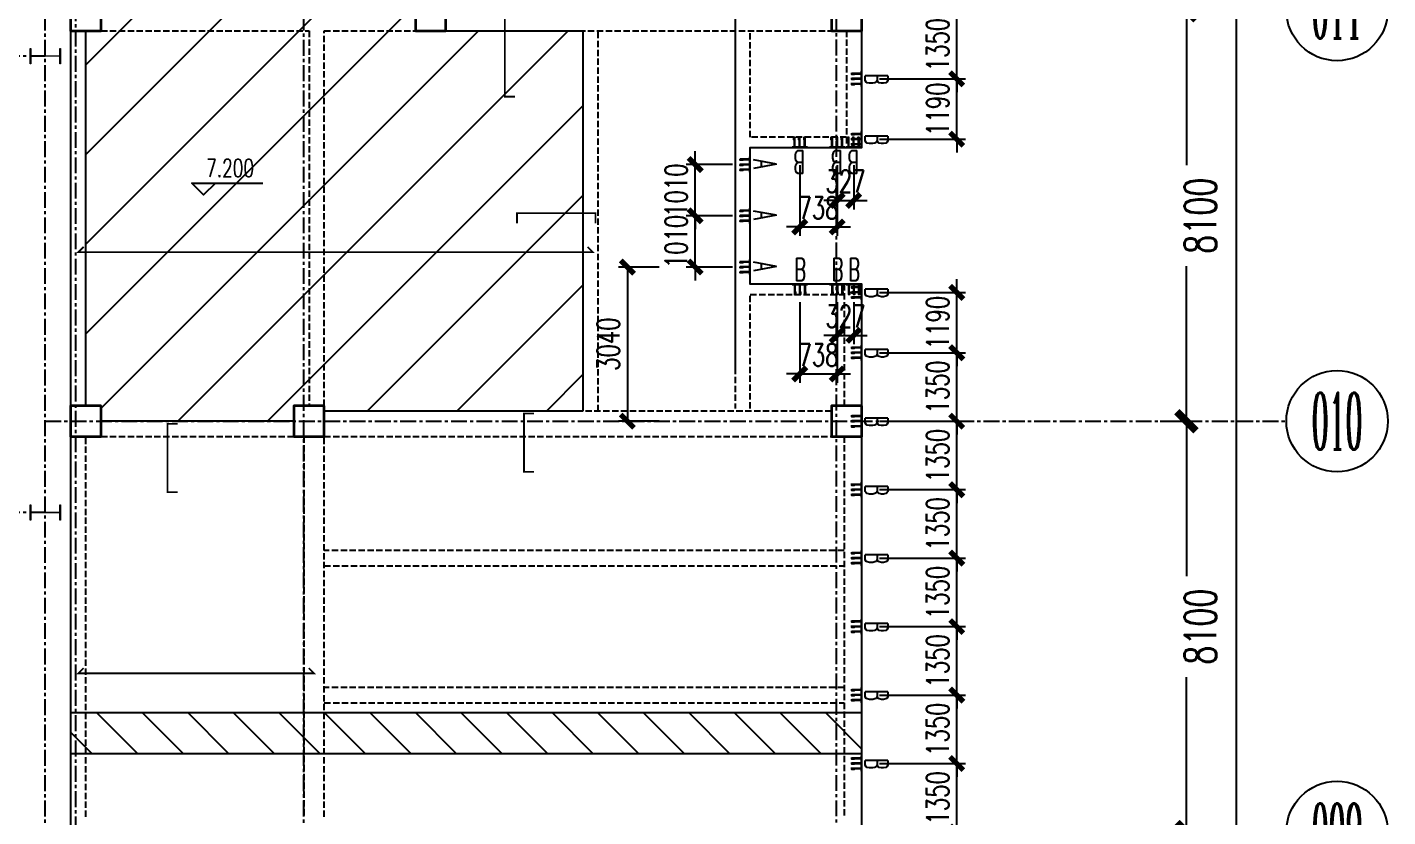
# Model space of a CAD drawing. Extents: x 782294 to 1727252, y -631030 to 17645.
# Drawn here: x 1329845 to 1356671, y -179931 to -164362 of the extents above; entities that cross this region are included whole.
import ezdxf
from ezdxf.enums import TextEntityAlignment as Align

# ---------------------------------------------------------------- set-up
doc = ezdxf.new("R2010")
doc.units = 0
for name, pattern in [('10平面$0$DASH', [0.35, 0.25, -0.1]), ('__DASH', [0.35, 0.25, -0.1]), ('CENTER', [2, 1.25, -0.25, 0.25, -0.25]), ('DASHED', [0.75, 0.5, -0.25])]:
    doc.linetypes.add(name, pattern=pattern)
doc.layers.get('Defpoints').update_dxf_attribs({"color": 210})
for name, color, linetype in [('!ZN1-填充-8', 8, 'Continuous'), ('!ZN1-标注-173', 173, 'Continuous'), ('!ZN2-WALL-5', 5, 'Continuous'), ('!ZN3-铝板幕墙-3', 3, 'Continuous'), ('2钢材断面', 2, 'Continuous'), ('30预埋件', 30, 'Continuous'), ('3符号', 3, 'Continuous'), ('40钢材投影', 40, 'Continuous'), ('ALT_CEN-0-30', 1, 'CENTER'), ('DIM', 173, 'Continuous'), ('DOTE', 1, 'CENTER'), ('S-BEA1', 40, 'DASHED'), ('S-BG', 131, 'Continuous'), ('S-BKL1', 4, 'DASHED'), ('S-HJD', 97, 'Continuous')]:
    doc.layers.add(name, color=color, linetype=linetype)
doc.layers.add('A-加建部分（灰显）', color=252, linetype='Continuous', plot=False)
for name, color, linetype, lineweight in [('S-col', 2, 'Continuous', 0), ('楼板正筋钢筋', 1, 'Continuous', 35), ('楼板负筋钢筋', 14, 'Continuous', 35), ('砼柱', 2, 'Continuous', 35)]:
    doc.layers.add(name, color=color, linetype=linetype, lineweight=lineweight)
doc.styles.add('_TCH_AXIS', font='COMPLEX', dxfattribs={"bigfont": 'GBCBIG'})
doc.styles.add('DHTEXT-1', font='romans.shx', dxfattribs={"width": 0.7, "bigfont": 'chinese.shx'})
doc.styles.add('SS1', font='tj-romans1.shx', dxfattribs={"width": 0.7, "bigfont": 'tj-hztxt1.shx'})
doc.dimstyles.new('ZN175', dxfattribs={"dimscale": 175, "dimtxt": 2.5, "dimasz": 1.5, "dimexe": 1, "dimexo": 2, "dimgap": 0.9, "dimtad": 1, "dimdec": 0, "dimdsep": 46, "dimtxsty": 'DHTEXT-1', "dimblk": 'ARCHTICK', "dimcen": 2.5, "dimclrd": 173, "dimclre": 173, "dimclrt": 7, "dimazin": 2, "dimtfac": 1, "dimtdec": 0, "dimtix": 1, "dimtmove": 2, "dimatfit": 3, "dimfxl": 0, "dimtolj": 1, "dimtzin": 0, "dimarcsym": 0})
doc.dimstyles.new('ZN250', dxfattribs={"dimscale": 250, "dimtxt": 2.5, "dimasz": 1.5, "dimexe": 1, "dimexo": 2, "dimgap": 0.9, "dimtad": 1, "dimdec": 0, "dimdsep": 46, "dimtxsty": 'DHTEXT-1', "dimblk": 'ARCHTICK', "dimcen": 2.5, "dimclrd": 173, "dimclre": 173, "dimclrt": 7, "dimazin": 2, "dimtfac": 1, "dimtdec": 0, "dimtix": 1, "dimtmove": 2, "dimatfit": 3, "dimfxl": 0, "dimarcsym": 0})

# ---------------------------------------------------------------- blocks, each defined once
blk = doc.blocks.new('_ArchTick')
at = {"color": 0, "linetype": 'ByBlock', "const_width": 0.4}
blk.add_lwpolyline([(-0.5, -0.5), (0.5, 0.5)], dxfattribs=at)
blk = doc.blocks.new('*D1353')
at = {"layer": 'Defpoints', "color": 0, "ltscale": 2500, "transparency": 16777216}
for p in [(130984, 81900), (130984, 73800), (132000, 73800)]:
    blk.add_point(p, dxfattribs=at)
at = {"layer": 'DIM', "color": 173, "linetype": 'ByBlock', "lineweight": -2, "ltscale": 2500, "transparency": 16777216}
for p, q in [((131484, 81900), (132250, 81900)), ((132000, 81900), (132000, 78846)), ((132000, 73800), (132000, 76854)), ((131484, 73800), (132250, 73800))]:
    blk.add_line(p, q, dxfattribs=at)
at = {"layer": 'DIM', "color": 173, "lineweight": -2, "ltscale": 2500, "transparency": 16777216, "xscale": 375, "yscale": 375, "zscale": 375}
for p, rotation in [((132000, 81900), 90), ((132000, 73800), 270)]:
    blk.add_blockref('_ArchTick', p, dxfattribs=dict(at, rotation=rotation))
at = {"layer": 'DIM', "color": 7, "ltscale": 2500, "transparency": 16777216, "insert": (132275, 77850), "char_height": 625, "attachment_point": 5, "rotation": 90, "style": 'DHTEXT-1'}
blk.add_mtext('8100', dxfattribs=at)
blk = doc.blocks.new('*D1354')
at = {"layer": 'Defpoints', "color": 0, "ltscale": 2500, "transparency": 16777216}
for p in [(130984, 73800), (130984, 65700), (132000, 65700)]:
    blk.add_point(p, dxfattribs=at)
at = {"layer": 'DIM', "color": 173, "linetype": 'ByBlock', "lineweight": -2, "ltscale": 2500, "transparency": 16777216}
for p, q in [((131484, 73800), (132250, 73800)), ((132000, 73800), (132000, 70746)), ((132000, 65700), (132000, 68754)), ((131484, 65700), (132250, 65700))]:
    blk.add_line(p, q, dxfattribs=at)
at = {"layer": 'DIM', "color": 173, "lineweight": -2, "ltscale": 2500, "transparency": 16777216, "xscale": 375, "yscale": 375, "zscale": 375}
for p, rotation in [((132000, 73800), 90), ((132000, 65700), 270)]:
    blk.add_blockref('_ArchTick', p, dxfattribs=dict(at, rotation=rotation))
at = {"layer": 'DIM', "color": 7, "ltscale": 2500, "transparency": 16777216, "insert": (132275, 69750), "char_height": 625, "attachment_point": 5, "rotation": 90, "style": 'DHTEXT-1'}
blk.add_mtext('8100', dxfattribs=at)
blk = doc.blocks.new('*D1372')
at = {"layer": 'Defpoints', "color": 0, "ltscale": 2500, "transparency": 16777216}
for p in [(131084, 90000), (131084, 0), (132980, 0)]:
    blk.add_point(p, dxfattribs=at)
at = {"layer": 'DIM', "color": 173, "linetype": 'ByBlock', "lineweight": -2, "ltscale": 2500, "transparency": 16777216}
for p, q in [((131584, 90000), (133230, 90000)), ((132980, 90000), (132980, 46204)), ((132980, 0), (132980, 43796)), ((131584, 0), (133230, 0))]:
    blk.add_line(p, q, dxfattribs=at)
at = {"layer": 'DIM', "color": 173, "lineweight": -2, "ltscale": 2500, "transparency": 16777216, "xscale": 375, "yscale": 375, "zscale": 375}
for p, rotation in [((132980, 90000), 90), ((132980, 0), 270)]:
    blk.add_blockref('_ArchTick', p, dxfattribs=dict(at, rotation=rotation))
at = {"layer": 'DIM', "color": 7, "ltscale": 2500, "transparency": 16777216, "insert": (133255, 45000), "char_height": 625, "attachment_point": 5, "rotation": 90, "style": 'DHTEXT-1'}
blk.add_mtext('90000', dxfattribs=at)
blk = doc.blocks.new('卓越-轴号')
blk.add_circle((0, 0), 4)
at = {"color": 0, "style": '_TCH_AXIS', "width": 1.041667, "flags": 8}
blk.add_attdef('A', text='', height=4.48, dxfattribs=at).set_placement((-2, -2.24), (2, -2.24), align=Align.FIT)
blk = doc.blocks.new('Z1')
at = {"layer": '砼柱', "lineweight": 35}
for points in [[(-15000, -8300), (-15600, -8300), (-15600, -8900), (-15000, -8900)], [(-8200, -8300), (-8800, -8300), (-8800, -8900), (-8200, -8900)], [(0, -8300), (-600, -8300), (-600, -8900), (0, -8900)], [(-15000, -16300), (-15600, -16300), (-15600, -16900), (-15000, -16900)], [(-10600, -16300), (-11200, -16300), (-11200, -16900), (-10600, -16900)], [(0, -16300), (-600, -16300), (-600, -16900), (0, -16900)]]:
    blk.add_lwpolyline(points, close=True, dxfattribs=at)
blk = doc.blocks.new('234')
at = {"layer": '!ZN1-填充-8'}
h = blk.add_hatch(color=252, dxfattribs=at)
h.dxf.hatch_style = 1
h.paths.add_polyline_path([(-105, -10), (-113, -10), (-105, -18)])
h = blk.add_hatch(color=252, dxfattribs=at)
h.dxf.hatch_style = 1
h.paths.add_polyline_path([(-95, -18), (-105, -18), (-105, -10), (-95, -10)])
h = blk.add_hatch(color=252, dxfattribs=at)
h.dxf.hatch_style = 1
h.paths.add_polyline_path([(-95, -10), (-87, -10), (-95, -18)])
h = blk.add_hatch(color=252, dxfattribs=at)
h.dxf.hatch_style = 1
h.paths.add_polyline_path([(-5, -10), (-13, -10), (-5, -18)])
h = blk.add_hatch(color=252, dxfattribs=at)
h.dxf.hatch_style = 1
h.paths.add_polyline_path([(5, -18), (-5, -18), (-5, -10), (5, -10)])
h = blk.add_hatch(color=252, dxfattribs=at)
h.dxf.hatch_style = 1
h.paths.add_polyline_path([(5, -10), (13, -10), (5, -18)])
h = blk.add_hatch(color=252, dxfattribs=at)
h.dxf.hatch_style = 1
h.paths.add_polyline_path([(95, -10), (87, -10), (95, -18)])
h = blk.add_hatch(color=252, dxfattribs=at)
h.dxf.hatch_style = 1
h.paths.add_polyline_path([(105, -18), (95, -18), (95, -10), (105, -10)])
h = blk.add_hatch(color=252, dxfattribs=at)
h.dxf.hatch_style = 1
h.paths.add_polyline_path([(105, -10), (113, -10), (105, -18)])
at = {"layer": '2钢材断面'}
for p, q in [((-150, 0), (-150, -10)), ((150, 0), (-150, 0)), ((150, 0), (150, -10)), ((-94, -10), (-150, -10)), ((0, -10), (-94, -10)), ((106, -10), (0, -10)), ((150, -10), (106, -10))]:
    blk.add_line(p, q, dxfattribs=at)
at = {"layer": '40钢材投影'}
for p, q in [((-105, -18), (-113, -10)), ((-105, -10), (-105, -200)), ((-95, -200), (-105, -200)), ((-95, -10), (-95, -200)), ((-95, -18), (-87, -10)), ((-5, -18), (-13, -10)), ((-5, -10), (-5, -200)), ((5, -200), (-5, -200)), ((5, -10), (5, -200)), ((5, -18), (13, -10)), ((95, -18), (87, -10)), ((95, -10), (95, -200)), ((105, -200), (95, -200)), ((105, -10), (105, -200)), ((105, -18), (113, -10))]:
    blk.add_line(p, q, dxfattribs=at)
for points in [[(-95, -172), (-95, -150), (-85, -150), (-85, -200), (-95, -200), (-95, -184)], [(5, -172), (5, -150), (15, -150), (15, -200), (5, -200), (5, -184)], [(105, -172), (105, -150), (115, -150), (115, -200), (105, -200), (105, -184)]]:
    blk.add_lwpolyline(points, dxfattribs=at)
at = {"layer": 'ALT_CEN-0-30', "ltscale": 0.3}
for p, q in [((-100, 0), (-100, -215)), ((0, 0), (0, -215)), ((100, 0), (100, -215))]:
    blk.add_line(p, q, dxfattribs=at)
blk = doc.blocks.new('20250902144919')
at = {"layer": '40钢材投影', "color": 2, "ltscale": 500}
blk.add_blockref('234', (0, 0), dxfattribs=at)
at = {"layer": '30预埋件', "style": 'DHTEXT-1', "text_generation_flag": 6, "width": 0.55}
blk.add_attdef('B', (-105, 65), '', height=450, rotation=180, dxfattribs=at)
blk = doc.blocks.new('20250902160431')
at = {"ltscale": 500}
for p, rotation, values in [((125600, 80550), 270, {'B': 'B'}), ((124375, 79200), 180, {'B': 'B'}), ((125113, 79200), 180, {'B': 'B'}), ((125440, 79200), 180, {'B': 'B'}), ((125600, 79360), 270, {'B': 'B'}), ((123400, 78860), 270, {'B': 'A'}), ((123400, 77850), 270, {'B': 'A'}), ((123400, 76840), 270, {'B': 'A'}), ((125600, 76340), 270, {'B': 'B'}), ((125600, 75150), 270, {'B': 'B'}), ((125600, 73800), 270, {'B': 'B'}), ((125600, 72450), 270, {'B': 'B'}), ((125600, 71100), 270, {'B': 'B'}), ((125600, 69750), 270, {'B': 'B'}), ((125600, 68400), 270, {'B': 'B'}), ((125600, 67050), 270, {'B': 'B'})]:
    blk.add_blockref('20250902144919', p, dxfattribs=dict(at, rotation=rotation)).add_auto_attribs(values)
for p in [(124375, 76500), (125113, 76500), (125440, 76500)]:
    blk.add_blockref('20250902144919', p, dxfattribs=at).add_auto_attribs({'B': 'B'})
blk = doc.blocks.new('*D88')
at = {"layer": 'Defpoints', "color": 0, "ltscale": 1750, "transparency": 16777216}
for p in [(1346301, -169591), (1348172, -169591), (1346301, -170781)]:
    blk.add_point(p, dxfattribs=at)
at = {"layer": 'DIM', "color": 173, "linetype": 'ByBlock', "lineweight": -2, "ltscale": 1750, "transparency": 16777216}
for p, q in [((1348172, -169591), (1348172, -169329)), ((1346651, -169591), (1348347, -169591)), ((1348172, -170781), (1348172, -169591)), ((1346651, -170781), (1348347, -170781)), ((1348172, -170781), (1348172, -171044))]:
    blk.add_line(p, q, dxfattribs=at)
at = {"layer": 'DIM', "color": 173, "lineweight": -2, "ltscale": 1750, "transparency": 16777216, "xscale": 262.5, "yscale": 262.5, "zscale": 262.5}
for p, rotation in [((1348172, -169591), 270), ((1348172, -170781), 90)]:
    blk.add_blockref('_ArchTick', p, dxfattribs=dict(at, rotation=rotation))
at = {"layer": 'DIM', "color": 7, "ltscale": 1750, "transparency": 16777216, "insert": (1347796, -170186), "char_height": 437.5, "attachment_point": 5, "rotation": 90, "style": 'DHTEXT-1'}
blk.add_mtext('\\A1;1190', dxfattribs=at)
blk = doc.blocks.new('*D89')
at = {"layer": 'Defpoints', "color": 0, "ltscale": 1750, "transparency": 16777216}
for p in [(1346301, -170781), (1348172, -170781), (1346301, -172131)]:
    blk.add_point(p, dxfattribs=at)
at = {"layer": 'DIM', "color": 173, "linetype": 'ByBlock', "lineweight": -2, "ltscale": 1750, "transparency": 16777216}
for p, q in [((1348172, -170781), (1348172, -170519)), ((1346651, -170781), (1348347, -170781)), ((1348172, -172131), (1348172, -170781)), ((1346651, -172131), (1348347, -172131)), ((1348172, -172131), (1348172, -172394))]:
    blk.add_line(p, q, dxfattribs=at)
at = {"layer": 'DIM', "color": 173, "lineweight": -2, "ltscale": 1750, "transparency": 16777216, "xscale": 262.5, "yscale": 262.5, "zscale": 262.5}
for p, rotation in [((1348172, -170781), 270), ((1348172, -172131), 90)]:
    blk.add_blockref('_ArchTick', p, dxfattribs=dict(at, rotation=rotation))
at = {"layer": 'DIM', "color": 7, "ltscale": 1750, "transparency": 16777216, "insert": (1347796, -171456), "char_height": 437.5, "attachment_point": 5, "rotation": 90, "style": 'DHTEXT-1'}
blk.add_mtext('\\A1;1350', dxfattribs=at)
blk = doc.blocks.new('*D90')
at = {"layer": 'Defpoints', "color": 0, "ltscale": 1750, "transparency": 16777216}
for p in [(1346301, -172131), (1348172, -172131), (1346301, -173481)]:
    blk.add_point(p, dxfattribs=at)
at = {"layer": 'DIM', "color": 173, "linetype": 'ByBlock', "lineweight": -2, "ltscale": 1750, "transparency": 16777216}
for p, q in [((1348172, -172131), (1348172, -171869)), ((1346651, -172131), (1348347, -172131)), ((1348172, -173481), (1348172, -172131)), ((1346651, -173481), (1348347, -173481)), ((1348172, -173481), (1348172, -173744))]:
    blk.add_line(p, q, dxfattribs=at)
at = {"layer": 'DIM', "color": 173, "lineweight": -2, "ltscale": 1750, "transparency": 16777216, "xscale": 262.5, "yscale": 262.5, "zscale": 262.5}
for p, rotation in [((1348172, -172131), 270), ((1348172, -173481), 90)]:
    blk.add_blockref('_ArchTick', p, dxfattribs=dict(at, rotation=rotation))
at = {"layer": 'DIM', "color": 7, "ltscale": 1750, "transparency": 16777216, "insert": (1347796, -172806), "char_height": 437.5, "attachment_point": 5, "rotation": 90, "style": 'DHTEXT-1'}
blk.add_mtext('\\A1;1350', dxfattribs=at)
blk = doc.blocks.new('*D91')
at = {"layer": 'Defpoints', "color": 0, "ltscale": 1750, "transparency": 16777216}
for p in [(1346301, -173481), (1348172, -173481), (1346301, -174831)]:
    blk.add_point(p, dxfattribs=at)
at = {"layer": 'DIM', "color": 173, "linetype": 'ByBlock', "lineweight": -2, "ltscale": 1750, "transparency": 16777216}
for p, q in [((1348172, -173481), (1348172, -173219)), ((1346651, -173481), (1348347, -173481)), ((1348172, -174831), (1348172, -173481)), ((1346651, -174831), (1348347, -174831)), ((1348172, -174831), (1348172, -175094))]:
    blk.add_line(p, q, dxfattribs=at)
at = {"layer": 'DIM', "color": 173, "lineweight": -2, "ltscale": 1750, "transparency": 16777216, "xscale": 262.5, "yscale": 262.5, "zscale": 262.5}
for p, rotation in [((1348172, -173481), 270), ((1348172, -174831), 90)]:
    blk.add_blockref('_ArchTick', p, dxfattribs=dict(at, rotation=rotation))
at = {"layer": 'DIM', "color": 7, "ltscale": 1750, "transparency": 16777216, "insert": (1347796, -174156), "char_height": 437.5, "attachment_point": 5, "rotation": 90, "style": 'DHTEXT-1'}
blk.add_mtext('\\A1;1350', dxfattribs=at)
blk = doc.blocks.new('*D92')
at = {"layer": 'Defpoints', "color": 0, "ltscale": 1750, "transparency": 16777216}
for p in [(1346301, -174831), (1348172, -174831), (1346301, -176181)]:
    blk.add_point(p, dxfattribs=at)
at = {"layer": 'DIM', "color": 173, "linetype": 'ByBlock', "lineweight": -2, "ltscale": 1750, "transparency": 16777216}
for p, q in [((1348172, -174831), (1348172, -174569)), ((1346651, -174831), (1348347, -174831)), ((1348172, -176181), (1348172, -174831)), ((1346651, -176181), (1348347, -176181)), ((1348172, -176181), (1348172, -176444))]:
    blk.add_line(p, q, dxfattribs=at)
at = {"layer": 'DIM', "color": 173, "lineweight": -2, "ltscale": 1750, "transparency": 16777216, "xscale": 262.5, "yscale": 262.5, "zscale": 262.5}
for p, rotation in [((1348172, -174831), 270), ((1348172, -176181), 90)]:
    blk.add_blockref('_ArchTick', p, dxfattribs=dict(at, rotation=rotation))
at = {"layer": 'DIM', "color": 7, "ltscale": 1750, "transparency": 16777216, "insert": (1347796, -175506), "char_height": 437.5, "attachment_point": 5, "rotation": 90, "style": 'DHTEXT-1'}
blk.add_mtext('\\A1;1350', dxfattribs=at)
blk = doc.blocks.new('*D93')
at = {"layer": 'Defpoints', "color": 0, "ltscale": 1750, "transparency": 16777216}
for p in [(1346301, -176181), (1348172, -176181), (1346301, -177531)]:
    blk.add_point(p, dxfattribs=at)
at = {"layer": 'DIM', "color": 173, "linetype": 'ByBlock', "lineweight": -2, "ltscale": 1750, "transparency": 16777216}
for p, q in [((1348172, -176181), (1348172, -175919)), ((1346651, -176181), (1348347, -176181)), ((1348172, -177531), (1348172, -176181)), ((1346651, -177531), (1348347, -177531)), ((1348172, -177531), (1348172, -177794))]:
    blk.add_line(p, q, dxfattribs=at)
at = {"layer": 'DIM', "color": 173, "lineweight": -2, "ltscale": 1750, "transparency": 16777216, "xscale": 262.5, "yscale": 262.5, "zscale": 262.5}
for p, rotation in [((1348172, -176181), 270), ((1348172, -177531), 90)]:
    blk.add_blockref('_ArchTick', p, dxfattribs=dict(at, rotation=rotation))
at = {"layer": 'DIM', "color": 7, "ltscale": 1750, "transparency": 16777216, "insert": (1347796, -176856), "char_height": 437.5, "attachment_point": 5, "rotation": 90, "style": 'DHTEXT-1'}
blk.add_mtext('\\A1;1350', dxfattribs=at)
blk = doc.blocks.new('*D94')
at = {"layer": 'Defpoints', "color": 0, "ltscale": 1750, "transparency": 16777216}
for p in [(1346301, -177531), (1348172, -177531), (1346301, -178881)]:
    blk.add_point(p, dxfattribs=at)
at = {"layer": 'DIM', "color": 173, "linetype": 'ByBlock', "lineweight": -2, "ltscale": 1750, "transparency": 16777216}
for p, q in [((1348172, -177531), (1348172, -177269)), ((1346651, -177531), (1348347, -177531)), ((1348172, -178881), (1348172, -177531)), ((1346651, -178881), (1348347, -178881)), ((1348172, -178881), (1348172, -179144))]:
    blk.add_line(p, q, dxfattribs=at)
at = {"layer": 'DIM', "color": 173, "lineweight": -2, "ltscale": 1750, "transparency": 16777216, "xscale": 262.5, "yscale": 262.5, "zscale": 262.5}
for p, rotation in [((1348172, -177531), 270), ((1348172, -178881), 90)]:
    blk.add_blockref('_ArchTick', p, dxfattribs=dict(at, rotation=rotation))
at = {"layer": 'DIM', "color": 7, "ltscale": 1750, "transparency": 16777216, "insert": (1347796, -178206), "char_height": 437.5, "attachment_point": 5, "rotation": 90, "style": 'DHTEXT-1'}
blk.add_mtext('\\A1;1350', dxfattribs=at)
blk = doc.blocks.new('*D95')
at = {"layer": 'Defpoints', "color": 0, "ltscale": 1750, "transparency": 16777216}
for p in [(1346301, -178881), (1348172, -178881), (1346301, -180231)]:
    blk.add_point(p, dxfattribs=at)
at = {"layer": 'DIM', "color": 173, "linetype": 'ByBlock', "lineweight": -2, "ltscale": 1750, "transparency": 16777216}
for p, q in [((1348172, -178881), (1348172, -178619)), ((1346651, -178881), (1348347, -178881)), ((1348172, -180231), (1348172, -178881)), ((1346651, -180231), (1348347, -180231)), ((1348172, -180231), (1348172, -180494))]:
    blk.add_line(p, q, dxfattribs=at)
at = {"layer": 'DIM', "color": 173, "lineweight": -2, "ltscale": 1750, "transparency": 16777216, "xscale": 262.5, "yscale": 262.5, "zscale": 262.5}
for p, rotation in [((1348172, -178881), 270), ((1348172, -180231), 90)]:
    blk.add_blockref('_ArchTick', p, dxfattribs=dict(at, rotation=rotation))
at = {"layer": 'DIM', "color": 7, "ltscale": 1750, "transparency": 16777216, "insert": (1347796, -179556), "char_height": 437.5, "attachment_point": 5, "rotation": 90, "style": 'DHTEXT-1'}
blk.add_mtext('\\A1;1350', dxfattribs=at)
blk = doc.blocks.new('*D114')
at = {"layer": 'Defpoints', "color": 0, "ltscale": 1750, "transparency": 16777216}
for p in [(1345814, -169431), (1346141, -169431), (1346141, -170439)]:
    blk.add_point(p, dxfattribs=at)
at = {"layer": 'DIM', "color": 173, "linetype": 'ByBlock', "lineweight": -2, "ltscale": 1750, "transparency": 16777216}
for p, q in [((1345814, -169781), (1345814, -170614)), ((1346141, -169781), (1346141, -170614)), ((1345814, -170439), (1345551, -170439)), ((1345814, -170439), (1346141, -170439)), ((1346141, -170439), (1346404, -170439))]:
    blk.add_line(p, q, dxfattribs=at)
at = {"layer": 'DIM', "color": 173, "lineweight": -2, "ltscale": 1750, "transparency": 16777216, "xscale": 262.5, "yscale": 262.5, "zscale": 262.5}
blk.add_blockref('_ArchTick', (1345814, -170439), dxfattribs=at)
at = {"layer": 'DIM', "color": 173, "lineweight": -2, "ltscale": 1750, "transparency": 16777216, "xscale": 262.5, "yscale": 262.5, "zscale": 262.5, "rotation": 180}
blk.add_blockref('_ArchTick', (1346141, -170439), dxfattribs=at)
at = {"layer": 'DIM', "color": 7, "ltscale": 1750, "transparency": 16777216, "insert": (1345978, -170063), "char_height": 437.5, "attachment_point": 5, "style": 'DHTEXT-1'}
blk.add_mtext('\\A1;327', dxfattribs=at)
blk = doc.blocks.new('*D115')
at = {"layer": 'Defpoints', "color": 0, "ltscale": 1750, "transparency": 16777216}
for p in [(1345076, -169431), (1345814, -169431), (1345814, -171200)]:
    blk.add_point(p, dxfattribs=at)
at = {"layer": 'DIM', "color": 173, "linetype": 'ByBlock', "lineweight": -2, "ltscale": 1750, "transparency": 16777216}
for p, q in [((1345076, -169781), (1345076, -171375)), ((1345814, -169781), (1345814, -171375)), ((1345076, -171200), (1344814, -171200)), ((1345076, -171200), (1345814, -171200)), ((1345814, -171200), (1346076, -171200))]:
    blk.add_line(p, q, dxfattribs=at)
at = {"layer": 'DIM', "color": 173, "lineweight": -2, "ltscale": 1750, "transparency": 16777216, "xscale": 262.5, "yscale": 262.5, "zscale": 262.5}
blk.add_blockref('_ArchTick', (1345076, -171200), dxfattribs=at)
at = {"layer": 'DIM', "color": 173, "lineweight": -2, "ltscale": 1750, "transparency": 16777216, "xscale": 262.5, "yscale": 262.5, "zscale": 262.5, "rotation": 180}
blk.add_blockref('_ArchTick', (1345814, -171200), dxfattribs=at)
at = {"layer": 'DIM', "color": 7, "ltscale": 1750, "transparency": 16777216, "insert": (1345445, -170824), "char_height": 437.5, "attachment_point": 5, "style": 'DHTEXT-1'}
blk.add_mtext('\\A1;738', dxfattribs=at)
blk = doc.blocks.new('*D116')
at = {"layer": 'Defpoints', "color": 0, "ltscale": 1750, "transparency": 16777216}
for p in [(1343015, -167071), (1344101, -167071), (1344101, -168081)]:
    blk.add_point(p, dxfattribs=at)
at = {"layer": 'DIM', "color": 173, "linetype": 'ByBlock', "lineweight": -2, "ltscale": 1750, "transparency": 16777216}
for p, q in [((1343015, -167071), (1343015, -166809)), ((1343751, -167071), (1342840, -167071)), ((1343015, -168081), (1343015, -167071)), ((1343751, -168081), (1342840, -168081)), ((1343015, -168081), (1343015, -168344))]:
    blk.add_line(p, q, dxfattribs=at)
at = {"layer": 'DIM', "color": 173, "lineweight": -2, "ltscale": 1750, "transparency": 16777216, "xscale": 262.5, "yscale": 262.5, "zscale": 262.5}
for p, rotation in [((1343015, -167071), 270), ((1343015, -168081), 90)]:
    blk.add_blockref('_ArchTick', p, dxfattribs=dict(at, rotation=rotation))
at = {"layer": 'DIM', "color": 7, "ltscale": 1750, "transparency": 16777216, "insert": (1342639, -167576), "char_height": 437.5, "attachment_point": 5, "rotation": 90, "style": 'DHTEXT-1'}
blk.add_mtext('\\A1;1010', dxfattribs=at)
blk = doc.blocks.new('*D1405')
at = {"layer": 'Defpoints', "color": 0, "ltscale": 1750, "transparency": 16777216}
for p in [(1343015, -168081), (1344101, -168081), (1344101, -169091)]:
    blk.add_point(p, dxfattribs=at)
at = {"layer": 'DIM', "color": 173, "linetype": 'ByBlock', "lineweight": -2, "ltscale": 1750, "transparency": 16777216}
for p, q in [((1343015, -168081), (1343015, -167819)), ((1343751, -168081), (1342840, -168081)), ((1343015, -169091), (1343015, -168081)), ((1343751, -169091), (1342840, -169091)), ((1343015, -169091), (1343015, -169354))]:
    blk.add_line(p, q, dxfattribs=at)
at = {"layer": 'DIM', "color": 173, "lineweight": -2, "ltscale": 1750, "transparency": 16777216, "xscale": 262.5, "yscale": 262.5, "zscale": 262.5}
for p, rotation in [((1343015, -168081), 270), ((1343015, -169091), 90)]:
    blk.add_blockref('_ArchTick', p, dxfattribs=dict(at, rotation=rotation))
at = {"layer": 'DIM', "color": 7, "ltscale": 1750, "transparency": 16777216, "insert": (1342639, -168586), "char_height": 437.5, "attachment_point": 5, "rotation": 90, "style": 'DHTEXT-1'}
blk.add_mtext('\\A1;1010', dxfattribs=at)
blk = doc.blocks.new('*D117')
at = {"layer": 'Defpoints', "color": 0, "ltscale": 1750, "transparency": 16777216}
for p in [(1345814, -166731), (1346141, -166731), (1346141, -167779)]:
    blk.add_point(p, dxfattribs=at)
at = {"layer": 'DIM', "color": 173, "linetype": 'ByBlock', "lineweight": -2, "ltscale": 1750, "transparency": 16777216}
for p, q in [((1345814, -167081), (1345814, -167954)), ((1346141, -167081), (1346141, -167954)), ((1345814, -167779), (1345551, -167779)), ((1345814, -167779), (1346141, -167779)), ((1346141, -167779), (1346404, -167779))]:
    blk.add_line(p, q, dxfattribs=at)
at = {"layer": 'DIM', "color": 173, "lineweight": -2, "ltscale": 1750, "transparency": 16777216, "xscale": 262.5, "yscale": 262.5, "zscale": 262.5}
blk.add_blockref('_ArchTick', (1345814, -167779), dxfattribs=at)
at = {"layer": 'DIM', "color": 173, "lineweight": -2, "ltscale": 1750, "transparency": 16777216, "xscale": 262.5, "yscale": 262.5, "zscale": 262.5, "rotation": 180}
blk.add_blockref('_ArchTick', (1346141, -167779), dxfattribs=at)
at = {"layer": 'DIM', "color": 7, "ltscale": 1750, "transparency": 16777216, "insert": (1345978, -167402), "char_height": 437.5, "attachment_point": 5, "style": 'DHTEXT-1'}
blk.add_mtext('\\A1;327', dxfattribs=at)
blk = doc.blocks.new('*D118')
at = {"layer": 'Defpoints', "color": 0, "ltscale": 1750, "transparency": 16777216}
for p in [(1345076, -166731), (1345814, -166731), (1345814, -168301)]:
    blk.add_point(p, dxfattribs=at)
at = {"layer": 'DIM', "color": 173, "linetype": 'ByBlock', "lineweight": -2, "ltscale": 1750, "transparency": 16777216}
for p, q in [((1345076, -167081), (1345076, -168476)), ((1345814, -167081), (1345814, -168476)), ((1345076, -168301), (1344814, -168301)), ((1345076, -168301), (1345814, -168301)), ((1345814, -168301), (1346076, -168301))]:
    blk.add_line(p, q, dxfattribs=at)
at = {"layer": 'DIM', "color": 173, "lineweight": -2, "ltscale": 1750, "transparency": 16777216, "xscale": 262.5, "yscale": 262.5, "zscale": 262.5}
blk.add_blockref('_ArchTick', (1345076, -168301), dxfattribs=at)
at = {"layer": 'DIM', "color": 173, "lineweight": -2, "ltscale": 1750, "transparency": 16777216, "xscale": 262.5, "yscale": 262.5, "zscale": 262.5, "rotation": 180}
blk.add_blockref('_ArchTick', (1345814, -168301), dxfattribs=at)
at = {"layer": 'DIM', "color": 7, "ltscale": 1750, "transparency": 16777216, "insert": (1345445, -167925), "char_height": 437.5, "attachment_point": 5, "style": 'DHTEXT-1'}
blk.add_mtext('\\A1;738', dxfattribs=at)
blk = doc.blocks.new('*D124')
at = {"layer": 'Defpoints', "color": 0, "ltscale": 1750, "transparency": 16777216}
for p in [(1346301, -164031), (1348172, -164031), (1346301, -165381)]:
    blk.add_point(p, dxfattribs=at)
at = {"layer": 'DIM', "color": 173, "linetype": 'ByBlock', "lineweight": -2, "ltscale": 1750, "transparency": 16777216}
for p, q in [((1348172, -164031), (1348172, -163769)), ((1346651, -164031), (1348347, -164031)), ((1348172, -165381), (1348172, -164031)), ((1346651, -165381), (1348347, -165381)), ((1348172, -165381), (1348172, -165644))]:
    blk.add_line(p, q, dxfattribs=at)
at = {"layer": 'DIM', "color": 173, "lineweight": -2, "ltscale": 1750, "transparency": 16777216, "xscale": 262.5, "yscale": 262.5, "zscale": 262.5}
for p, rotation in [((1348172, -164031), 270), ((1348172, -165381), 90)]:
    blk.add_blockref('_ArchTick', p, dxfattribs=dict(at, rotation=rotation))
at = {"layer": 'DIM', "color": 7, "ltscale": 1750, "transparency": 16777216, "insert": (1347796, -164706), "char_height": 437.5, "attachment_point": 5, "rotation": 90, "style": 'DHTEXT-1'}
blk.add_mtext('\\A1;1350', dxfattribs=at)
blk = doc.blocks.new('*D125')
at = {"layer": 'Defpoints', "color": 0, "ltscale": 1750, "transparency": 16777216}
for p in [(1346301, -165381), (1348172, -165381), (1346301, -166571)]:
    blk.add_point(p, dxfattribs=at)
at = {"layer": 'DIM', "color": 173, "linetype": 'ByBlock', "lineweight": -2, "ltscale": 1750, "transparency": 16777216}
for p, q in [((1348172, -165381), (1348172, -165119)), ((1346651, -165381), (1348347, -165381)), ((1348172, -166571), (1348172, -165381)), ((1346651, -166571), (1348347, -166571)), ((1348172, -166571), (1348172, -166834))]:
    blk.add_line(p, q, dxfattribs=at)
at = {"layer": 'DIM', "color": 173, "lineweight": -2, "ltscale": 1750, "transparency": 16777216, "xscale": 262.5, "yscale": 262.5, "zscale": 262.5}
for p, rotation in [((1348172, -165381), 270), ((1348172, -166571), 90)]:
    blk.add_blockref('_ArchTick', p, dxfattribs=dict(at, rotation=rotation))
at = {"layer": 'DIM', "color": 7, "ltscale": 1750, "transparency": 16777216, "insert": (1347796, -165976), "char_height": 437.5, "attachment_point": 5, "rotation": 90, "style": 'DHTEXT-1'}
blk.add_mtext('\\A1;1190', dxfattribs=at)
blk = doc.blocks.new('*D1401')
at = {"layer": '!ZN1-标注-173', "color": 173, "linetype": 'ByBlock', "lineweight": -2, "ltscale": 1750, "transparency": 16777216}
for p, q in [((1342304, -169091), (1341504, -169091)), ((1341679, -169091), (1341679, -172131)), ((1342304, -172131), (1341504, -172131))]:
    blk.add_line(p, q, dxfattribs=at)
at = {"layer": 'Defpoints', "color": 0, "ltscale": 1750, "transparency": 16777216}
for p in [(1342654, -169091), (1341679, -172131), (1342654, -172131)]:
    blk.add_point(p, dxfattribs=at)
at = {"layer": '!ZN1-标注-173', "color": 173, "lineweight": -2, "ltscale": 1750, "transparency": 16777216, "xscale": 262.5, "yscale": 262.5, "zscale": 262.5}
for p, rotation in [((1341679, -169091), 90), ((1341679, -172131), 270)]:
    blk.add_blockref('_ArchTick', p, dxfattribs=dict(at, rotation=rotation))
at = {"layer": '!ZN1-标注-173', "color": 7, "ltscale": 1750, "transparency": 16777216, "insert": (1341303, -170611), "char_height": 437.5, "attachment_point": 5, "rotation": 90, "style": 'DHTEXT-1'}
blk.add_mtext('\\A1;3040', dxfattribs=at)
blk = doc.blocks.new('20250922143512')
at = {"layer": 'S-col'}
blk.add_lwpolyline([(-0.375, -0.188), (-0.375, 0.187), (-0.36, 0.187), (-0.36, 0.005), (0.36, 0.005), (0.36, 0.187), (0.375, 0.187), (0.375, -0.188), (0.36, -0.188), (0.36, -0.005), (-0.36, -0.005), (-0.36, -0.188)], close=True, dxfattribs=at)
blk = doc.blocks.new('A$Ccfb95ebe')
at = {"layer": 'S-col', "xscale": 800.0000000000005, "yscale": 800.0000000000005, "zscale": 800.0000000000005}
for p in [(109500, 81000), (109500, 72000)]:
    blk.add_blockref('20250922143512', p, dxfattribs=at)
blk = doc.blocks.new('20250901082728')
at = {"layer": 'DOTE', "ltscale": 250}
for p, q in [((109500, -5993.9), (109500, 99606.4)), ((114600, -5993.9), (114600, 99662.3)), ((125100, -5988.9), (125100, 99662.3)), ((110100, -5810), (110100, 98940.2)), ((109500, 81000), (-8092.2, 81000)), ((109500, 73800), (133969.2, 73800)), ((109500, 72000), (-8092.2, 72000))]:
    blk.add_line(p, q, dxfattribs=at)
at = {"layer": '3符号', "color": 7}
ref = blk.add_blockref('卓越-轴号', (134969.3, 81908.7), dxfattribs=dict(at, xscale=250, yscale=250, zscale=250))
ref.add_attrib('A', '011', dxfattribs={"layer": '0', "color": 0, "height": 1120, "style": '_TCH_AXIS', "width": 0.426136}).set_placement((134469.3, 81348.7), (135469.3, 81348.7), align=Align.FIT)
ref = blk.add_blockref('卓越-轴号', (134969.2, 73801.1), dxfattribs=dict(at, xscale=250, yscale=250, zscale=250))
ref.add_attrib('A', '010', dxfattribs={"layer": '0', "color": 0, "height": 1120, "style": '_TCH_AXIS', "width": 0.382653}).set_placement((134469.2, 73241.1), (135469.2, 73241.1), align=Align.FIT)
ref = blk.add_blockref('卓越-轴号', (134969.2, 65701.1), dxfattribs=dict(at, xscale=250, yscale=250, zscale=250))
ref.add_attrib('A', '009', dxfattribs={"layer": '0', "color": 0, "height": 1120, "style": '_TCH_AXIS', "width": 0.347222}).set_placement((134469.2, 65141.1), (135469.2, 65141.1), align=Align.FIT)
at = {"layer": 'DIM', "ltscale": 2500}
for base, p1, p2, picture, middle in [((132979.6, 0), (131084.1, 90000), (131084.1, 0), '*D1372', (133254.6, 45000)), ((132000, 73800), (130984.1, 81900), (130984.1, 73800), '*D1353', (132275, 77850)), ((132000, 65700), (130984.1, 73800), (130984.1, 65700), '*D1354', (132275, 69750))]:
    dim = blk.add_linear_dim(base=base, p1=p1, p2=p2, angle=270, dimstyle='ZN250', dxfattribs=at)
    dim.commit()
    dim.dimension.update_dxf_attribs({"geometry": picture, "text_midpoint": middle, "dimtype": 129})

msp = doc.modelspace()

# ---------------------------------------------------------------- hatches: boundary and pattern name
at = {"layer": 'S-BG'}
h = msp.add_hatch(dxfattribs=at)
h.set_pattern_fill('ANSI31', color=256, scale=10000)
h.set_pattern_definition([(45, (1414655.5, -1036043.4), (-883.8835, 883.8835), [])])
h.paths.add_polyline_path([(1340801.3, -164431.2), (1337501.3, -164431.2), (1337501.3, -163831.2), (1337701.3, -163831.2), (1337701.3, -156331.2), (1331001.3, -156331.2), (1331001.3, -163831.2), (1331301.3, -163831.2), (1331301.3, -164431.2), (1331001.3, -164431.2), (1331001.3, -171831.2), (1331301.3, -171831.2), (1331301.3, -172131.2), (1335101.3, -172131.2), (1335101.3, -171831.2), (1335701.3, -171831.2), (1335701.3, -171931.2), (1340801.3, -171931.2)])
at = {"layer": 'S-HJD'}
h = msp.add_hatch(dxfattribs=at)
h.set_pattern_fill('ANSI31', color=256, scale=200, angle=-90)
h.set_pattern_definition([(315, (1267421.26, 2098651.14), (449.0128, 449.0128), [])])
h.paths.add_polyline_path([(1346301.3, -178681.2), (1346301.3, -177881.2), (1330701.3, -177881.2), (1330701.3, -178681.2)])

# ---------------------------------------------------------------- linework, layer by layer
at = {"layer": '!ZN2-WALL-5'}
msp.add_lwpolyline([(1346301.3, -204831.2), (1346301.3, -169431.2), (1344101.3, -169431.2), (1344101.3, -166731.2), (1346301.3, -166731.2), (1346301.3, -155531.2), (1334401.3, -155531.2), (1334401.3, -155831.2), (1334101.3, -155831.2), (1334101.3, -156031.2), (1331801.3, -156031.2), (1331801.3, -155831.2), (1331301.3, -155831.2), (1331301.3, -155731.2), (1330701.3, -155731.2), (1330701.3, -246331.2)], dxfattribs=at)
at = {"layer": 'A-加建部分（灰显）'}
msp.add_lwpolyline([(1343801.3, -162131.2), (1343801.3, -171172.9)], dxfattribs=at)
at = {"layer": 'S-BEA1', "linetype": '__DASH', "ltscale": 500}
for p, q in [((1340801.3, -164431.2), (1340801.3, -171931.2)), ((1341101.3, -171931.2), (1341101.3, -164431.2)), ((1343801.3, -164431.2), (1343801.3, -171881.2)), ((1344101.3, -166531.2), (1344101.3, -164431.2)), ((1346001.3, -166531.2), (1344101.3, -166531.2)), ((1344101.3, -166731.2), (1346301.3, -166731.2)), ((1344101.3, -169431.2), (1344101.3, -166731.2)), ((1346301.3, -169431.2), (1344101.3, -169431.2)), ((1344101.3, -169631.2), (1345951.3, -169631.2)), ((1344101.3, -171881.2), (1344101.3, -169631.2)), ((1345951.3, -174681.2), (1335701.3, -174681.2)), ((1335701.3, -174981.2), (1345951.3, -174981.2)), ((1345951.3, -177381.2), (1335701.3, -177381.2)), ((1335701.3, -177681.2), (1345951.3, -177681.2))]:
    msp.add_line(p, q, dxfattribs=at)
at = {"layer": 'S-BG'}
msp.add_lwpolyline([(1340801.3, -171931.2), (1335701.3, -171931.2), (1335701.3, -171831.2), (1335101.3, -171831.2), (1335101.3, -172131.2), (1331301.3, -172131.2), (1331301.3, -171831.2), (1331001.3, -171831.2), (1331001.3, -164431.2), (1331301.3, -164431.2), (1331301.3, -163831.2), (1331001.3, -163831.2), (1331001.3, -156331.2), (1337701.3, -156331.2), (1337701.3, -163831.2), (1337501.3, -163831.2), (1337501.3, -164431.2), (1340801.3, -164431.2)], close=True, dxfattribs=at)
msp.add_lwpolyline([(1333556.2, -167436.5), (1333322.9, -167669.8), (1333089.6, -167436.5), (1334489.6, -167436.5)], dxfattribs=at)
at = {"layer": 'S-BKL1', "linetype": '10平面$0$DASH', "ltscale": 500}
for p, q in [((1330701.3, -164431.2), (1330701.3, -171831.2)), ((1331001.3, -171831.2), (1331001.3, -164431.2)), ((1331301.3, -164431.2), (1335401.3, -164431.2)), ((1335401.3, -164431.2), (1335401.3, -171831.2)), ((1335701.3, -164431.2), (1337501.3, -164431.2)), ((1335701.3, -171831.2), (1335701.3, -164431.2)), ((1338101.3, -164431.2), (1345701.3, -164431.2)), ((1346001.3, -164431.2), (1346001.3, -166731.2)), ((1346301.3, -166731.2), (1346301.3, -164431.2)), ((1345951.3, -169431.2), (1345951.3, -171831.2)), ((1346301.3, -171831.2), (1346301.3, -169431.2)), ((1345701.3, -171931.2), (1335701.3, -171931.2)), ((1335101.3, -172131.2), (1331301.3, -172131.2)), ((1330701.3, -172431.2), (1330701.3, -179931.2)), ((1331001.3, -179931.2), (1331001.3, -172431.2)), ((1331301.3, -172431.2), (1335101.3, -172431.2)), ((1335301.3, -172431.2), (1335301.3, -179931.2)), ((1335701.3, -172431.2), (1345701.3, -172431.2)), ((1335701.3, -179931.2), (1335701.3, -172431.2)), ((1345951.3, -172431.2), (1345951.3, -179931.2)), ((1346301.3, -179931.2), (1346301.3, -172431.2))]:
    msp.add_line(p, q, dxfattribs=at)
at = {"layer": 'S-HJD'}
msp.add_lwpolyline([(1346301.3, -178681.2), (1346301.3, -177881.2), (1330701.3, -177881.2), (1330701.3, -178681.2)], close=True, dxfattribs=at)
at = {"layer": '楼板正筋钢筋', "lineweight": 35, "const_width": 35}
for points in [[(1330957.4, -168694.2), (1330851.3, -168800.2), (1340999.5, -168800.2), (1340893.4, -168694.2)], [(1330957.4, -176997.5), (1330851.3, -177103.5), (1335501.3, -177103.5), (1335395.3, -176997.5)]]:
    msp.add_lwpolyline(points, dxfattribs=at)
at = {"layer": '楼板负筋钢筋', "lineweight": 35, "const_width": 35}
for points in [[(1339461.8, -165731.2), (1339261.8, -165731.2), (1339261.8, -164081.2), (1339461.8, -164081.2)], [(1339501.3, -168227.7), (1339501.3, -168027.7), (1341051.3, -168027.7), (1341051.3, -168227.7)], [(1332811.5, -172181.2), (1332611.5, -172181.2), (1332611.5, -173531.2), (1332811.5, -173531.2)], [(1339839.1, -173131.2), (1339639.1, -173131.2), (1339639.1, -171981.2), (1339839.1, -171981.2)]]:
    msp.add_lwpolyline(points, dxfattribs=at)

# ---------------------------------------------------------------- block references
at = {"layer": '!ZN3-铝板幕墙-3', "ltscale": 1750}
msp.add_blockref('A$Ccfb95ebe', (1220701.4, -245931.2), dxfattribs=at)
at = {"ltscale": 2000}
msp.add_blockref('20250901082728', (1220701.4, -245931.2), dxfattribs=at)
at = {"ltscale": 500}
msp.add_blockref('20250902160431', (1220701.3, -245931.2), dxfattribs=at)
at = {"layer": 'S-col'}
msp.add_blockref('Z1', (1346301.3, -155531.2), dxfattribs=at)

# ---------------------------------------------------------------- texts
at = {"layer": 'S-BG', "style": 'SS1', "width": 0.7}
msp.add_text('7.200', height=350, dxfattribs=at).set_placement((1333372.9, -167314, 0))

# ---------------------------------------------------------------- dimensions: what is measured, and where the dimension line sits
at = {"layer": '!ZN1-标注-173', "ltscale": 1750}
dim = msp.add_linear_dim(base=(1341678.9, -172131.2), p1=(1342653.6, -169091.2), p2=(1342653.6, -172131.2), angle=90, dimstyle='ZN175', dxfattribs=at)
dim.commit()
dim.dimension.update_dxf_attribs({"geometry": '*D1401', "text_midpoint": (1341302.7, -170611.2)})
at = {"layer": 'DIM', "ltscale": 1750}
for base, p1, p2, picture, middle in [((1348172, -164031.2), (1346301.3, -165381.2), (1346301.3, -164031.2), '*D124', (1347795.8, -164706.2)), ((1348172, -165381.2), (1346301.3, -166571.2), (1346301.3, -165381.2), '*D125', (1347795.8, -165976.2)), ((1343015.1, -167071.2), (1344101.3, -168081.2), (1344101.3, -167071.2), '*D116', (1342638.8, -167576.2)), ((1343015.1, -168081.2), (1344101.3, -169091.2), (1344101.3, -168081.2), '*D1405', (1342638.8, -168586.2)), ((1348172, -169591.2), (1346301.3, -170781.2), (1346301.3, -169591.2), '*D88', (1347795.8, -170186.2)), ((1348172, -170781.2), (1346301.3, -172131.2), (1346301.3, -170781.2), '*D89', (1347795.8, -171456.2)), ((1348172, -172131.2), (1346301.3, -173481.2), (1346301.3, -172131.2), '*D90', (1347795.8, -172806.2)), ((1348172, -173481.2), (1346301.3, -174831.2), (1346301.3, -173481.2), '*D91', (1347795.8, -174156.2)), ((1348172, -174831.2), (1346301.3, -176181.2), (1346301.3, -174831.2), '*D92', (1347795.8, -175506.2)), ((1348172, -176181.2), (1346301.3, -177531.2), (1346301.3, -176181.2), '*D93', (1347795.8, -176856.2)), ((1348172, -177531.2), (1346301.3, -178881.2), (1346301.3, -177531.2), '*D94', (1347795.8, -178206.2)), ((1348172, -178881.2), (1346301.3, -180231.2), (1346301.3, -178881.2), '*D95', (1347795.8, -179556.2))]:
    dim = msp.add_linear_dim(base=base, p1=p1, p2=p2, angle=90, dimstyle='ZN175', dxfattribs=at)
    dim.commit()
    dim.dimension.update_dxf_attribs({"geometry": picture, "text_midpoint": middle})
for base, p1, p2, picture, middle in [((1345813.8248747, -168300.8531661), (1345076.3248747, -166731.1714137), (1345813.8248747, -166731.1714137), '*D118', (1345445.0748747, -167924.6031661)), ((1346141.3248, -167778.5123), (1345813.8249, -166731.1714), (1346141.3248, -166731.1714), '*D117', (1345977.5748, -167402.2623)), ((1345813.82487, -171199.84952), (1345076.32486, -169431.17136), (1345813.82487, -169431.17136), '*D115', (1345445.07487, -170823.59952)), ((1346141.3248, -170439.2394), (1345813.8249, -169431.1714), (1346141.3248, -169431.1714), '*D114', (1345977.5748, -170062.9894))]:
    dim = msp.add_linear_dim(base=base, p1=p1, p2=p2, dimstyle='ZN175', dxfattribs=at)
    dim.commit()
    dim.dimension.update_dxf_attribs({"geometry": picture, "text_midpoint": middle})

doc.saveas('drawing.dxf')
